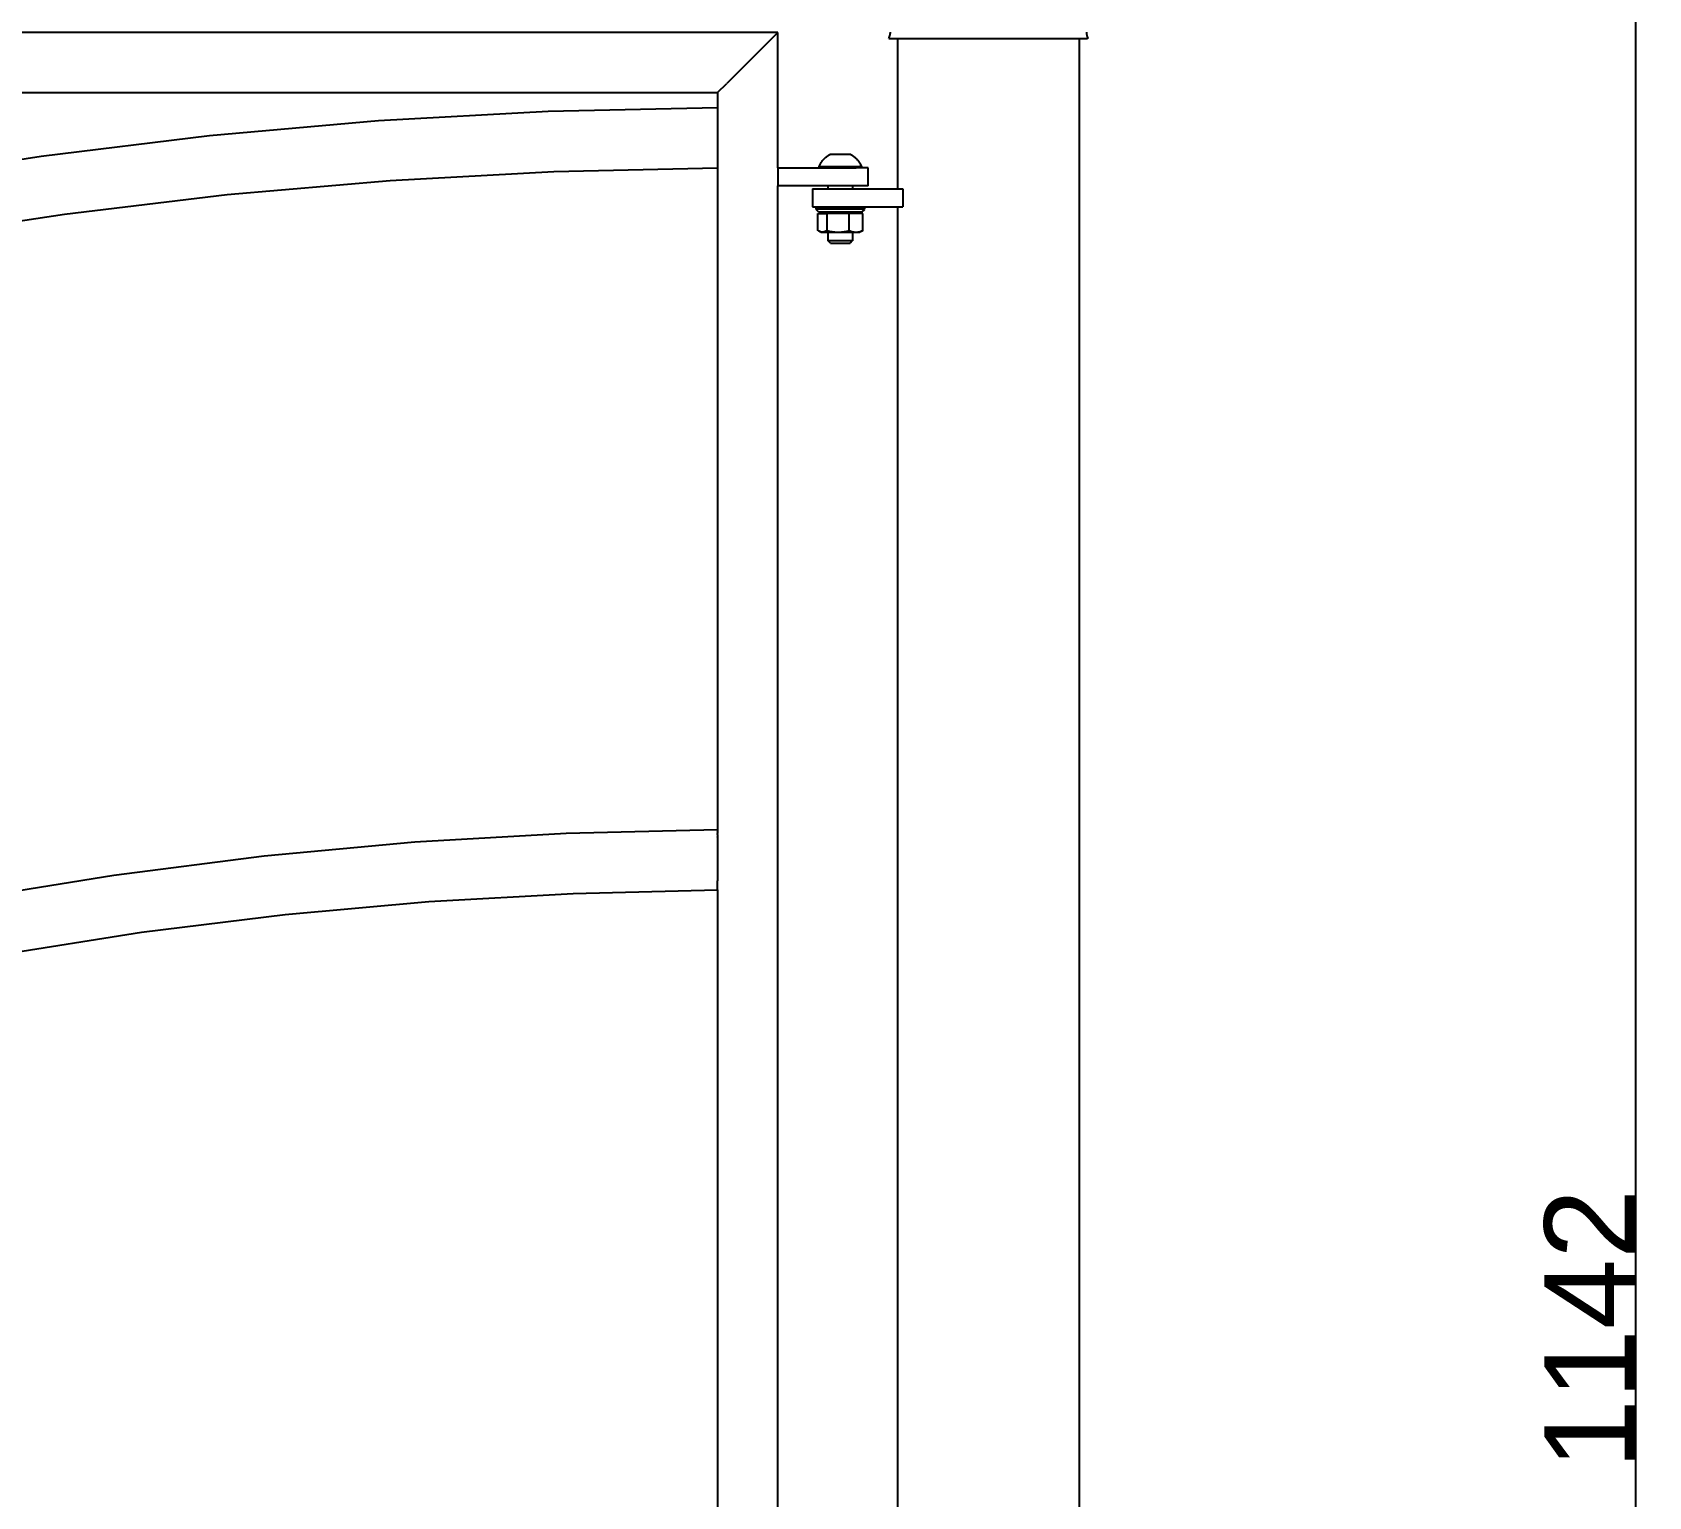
# Model space of a CAD drawing. Header units: millimetres. Extents: x -1576 to 3664, y -445 to 3215.
# Drawn here: x 2058 to 2595, y 2144 to 2631 of the extents above; entities that cross this region are included whole.
import ezdxf

# ---------------------------------------------------------------- set-up
doc = ezdxf.new("R2010")
doc.units = ezdxf.units.MM
doc.header["$MEASUREMENT"] = 0
doc.layers.add('Domyślny', color=7, linetype='Continuous', true_color=0x000000)
doc.layers.add('Utwórz2D linie widoczne', color=7, linetype='Continuous', true_color=0x000000)
doc.styles.add('Arial', font='arial.ttf')
doc.dimstyles.new('Domyślny', dxfattribs={"dimtxt": 30, "dimasz": 20, "dimexe": 0.5, "dimexo": 0.5, "dimgap": 0.25, "dimtad": 1, "dimtoh": 1, "dimdec": 0, "dimzin": 1, "dimdsep": 46, "dimtxsty": 'Arial', "dimcen": 0.5, "dimazin": 0, "dimtfac": 1, "dimtdec": 4, "dimtix": 1, "dimtmove": 1, "dimatfit": 3, "dimfxl": 0, "dimtolj": 1, "dimtzin": 1, "dimarcsym": 0})

# ---------------------------------------------------------------- blocks, each defined once
blk = doc.blocks.new('*D3')
at = {"layer": 'Defpoints', "color": 0}
for p in [(2441.15, 2771.05), (2441.15, 1629.05), (2591.11, 1629.05)]:
    blk.add_point(p, dxfattribs=at)
at = {"layer": 'Domyślny', "color": 0, "lineweight": -2}
for p, q in [((2441.65, 2771.05), (2591.61, 2771.05)), ((2591.11, 2751.05), (2591.11, 1649.05)), ((2441.65, 1629.05), (2591.61, 1629.05))]:
    blk.add_line(p, q, dxfattribs=at)
at = {"layer": 'Domyślny', "color": 0}
for points in [[(2594.45, 2751.05), (2587.78, 2751.05), (2591.11, 2771.05)], [(2587.78, 1649.05), (2594.45, 1649.05), (2591.11, 1629.05)]]:
    blk.add_solid(points, dxfattribs=at)
at = {"layer": 'Domyślny', "color": 0, "insert": (2575.8, 2200.05), "char_height": 30, "attachment_point": 5, "rotation": 90, "style": 'Arial'}
blk.add_mtext('\\A1;1142', dxfattribs=at)

msp = doc.modelspace()

# ---------------------------------------------------------------- linework, layer by layer
at = {"layer": 'Utwórz2D linie widoczne'}
for p, q in [((2306.01, 2631.05), (846.01, 2631.05)), ((2306.01, 2631.05), (846.01, 2631.05)), ((2303.01, 2628.05), (2289.01, 2614.05)), ((2303.01, 2628.05), (2306.01, 2631.05)), ((2306.01, 2586.05), (2306.01, 2631.05)), ((2306.01, 2586.05), (2306.01, 2631.04)), ((2342.93, 2629.05), (2343, 2629.21)), ((2342.93, 2629.05), (2342.93, 2629.05)), ((2342.93, 2629.05), (2342.93, 2629.05)), ((2342.93, 2629.05), (2342.94, 2629.05)), ((2342.94, 2629.05), (2342.99, 2629.05)), ((2342.99, 2629.05), (2343.21, 2629.05)), ((2343, 2629.21), (2343.07, 2629.38)), ((2343.07, 2629.38), (2343.13, 2629.55)), ((2343.13, 2629.55), (2343.19, 2629.73)), ((2343.19, 2629.73), (2343.24, 2629.88)), ((2343.21, 2629.05), (2344.28, 2629.05)), ((2343.24, 2629.88), (2343.29, 2630.03)), ((2343.29, 2630.03), (2343.33, 2630.19)), ((2343.33, 2630.19), (2343.36, 2630.35)), ((2343.36, 2630.35), (2343.38, 2630.43)), ((2343.38, 2630.43), (2343.39, 2630.5)), ((2343.39, 2630.5), (2343.4, 2630.58)), ((2343.4, 2630.58), (2343.41, 2630.66)), ((2343.41, 2630.66), (2343.42, 2630.74)), ((2343.42, 2630.74), (2343.43, 2630.82)), ((2343.43, 2631.04), (2343.43, 2631.1)), ((2343.43, 2630.98), (2343.43, 2631.04)), ((2343.43, 2630.9), (2343.43, 2630.98)), ((2343.43, 2630.82), (2343.43, 2630.9)), ((2344.28, 2629.05), (2349.75, 2629.05)), ((2345.85, 2629.05), (2345.85, 2579.05)), ((2349.75, 2629.05), (2375.54, 2629.05)), ((2375.54, 2629.05), (2400.9, 2629.05)), ((2400.9, 2629.05), (2408.86, 2629.05)), ((2406.15, 2629.05), (2406.15, 1773.05)), ((2408.57, 2631.1), (2408.57, 2631.04)), ((2408.57, 2631.04), (2408.57, 2630.98)), ((2408.57, 2630.98), (2408.58, 2630.9)), ((2408.58, 2630.9), (2408.58, 2630.82)), ((2408.58, 2630.82), (2408.59, 2630.74)), ((2408.59, 2630.74), (2408.6, 2630.66)), ((2408.6, 2630.66), (2408.61, 2630.58)), ((2408.61, 2630.58), (2408.62, 2630.5)), ((2408.62, 2630.5), (2408.63, 2630.43)), ((2408.63, 2630.43), (2408.65, 2630.35)), ((2408.65, 2630.35), (2408.68, 2630.19)), ((2408.68, 2630.19), (2408.72, 2630.03)), ((2408.72, 2630.03), (2408.77, 2629.88)), ((2408.77, 2629.88), (2408.81, 2629.73)), ((2408.81, 2629.73), (2408.87, 2629.55)), ((2409.03, 2629.05), (2408.86, 2629.05)), ((2408.87, 2629.55), (2408.94, 2629.38)), ((2408.94, 2629.38), (2409.01, 2629.21)), ((2409.01, 2629.21), (2409.08, 2629.05)), ((2409.07, 2629.05), (2409.03, 2629.05)), ((2409.08, 2629.05), (2409.07, 2629.05)), ((2409.08, 2629.05), (2409.08, 2629.05)), ((2409.08, 2629.05), (2409.08, 2629.05)), ((2409.08, 2629.05), (2409.08, 2629.05)), ((2409.08, 2629.05), (2409.08, 2629.05)), ((2409.08, 2629.05), (2409.08, 2629.05)), ((2409.08, 2629.05), (2409.08, 2629.05)), ((2286.01, 2611.05), (2289.01, 2614.05)), ((866.01, 2611.05), (2286.01, 2611.05)), ((2286.01, 2606.02), (2229.62, 2604.75)), ((2286.01, 2611.05), (2286.01, 2606.02)), ((2286.01, 2611.05), (2286.01, 2611.05)), ((2286.01, 2606.02), (2286.01, 2605.51)), ((2173.3, 2601.63), (2117.12, 2596.64)), ((2229.62, 2604.75), (2173.3, 2601.63)), ((2286.01, 2605.51), (2286.01, 2605.14)), ((2286.01, 2605.14), (2286.01, 2604.68)), ((2286.01, 2604.68), (2286.01, 2604.16)), ((2286.01, 2604.16), (2286.01, 2603.02)), ((2286.01, 2603.02), (2286.01, 2589.02)), ((2117.12, 2596.64), (2061.14, 2589.8)), ((2061.14, 2589.8), (2005.4, 2581.11)), ((2322, 2589.58), (2322.2, 2589.74)), ((2322.2, 2589.74), (2322.41, 2589.9)), ((2322.41, 2589.9), (2322.62, 2590.04)), ((2322.62, 2590.04), (2322.84, 2590.19)), ((2322.84, 2590.19), (2323.06, 2590.32)), ((2323.06, 2590.32), (2323.29, 2590.45)), ((2325.35, 2590.45), (2323.29, 2590.45)), ((2330.28, 2590.45), (2325.35, 2590.45)), ((2330.29, 2590.45), (2330.51, 2590.32)), ((2330.51, 2590.32), (2330.73, 2590.19)), ((2330.73, 2590.19), (2330.95, 2590.04)), ((2330.95, 2590.04), (2331.16, 2589.9)), ((2331.16, 2589.9), (2331.37, 2589.74)), ((2331.37, 2589.74), (2331.57, 2589.58)), ((2177.2, 2581.85), (2231.57, 2584.81)), ((2231.57, 2584.81), (2286.01, 2586.02)), ((2286.01, 2589.02), (2286.01, 2587.87)), ((2286.01, 2587.87), (2286.01, 2586.89)), ((2286.01, 2586.89), (2286.01, 2586.52)), ((2286.01, 2586.52), (2286.01, 2586.02)), ((2286.01, 2586.02), (2286.01, 2366.01)), ((2306.01, 2586.05), (2306.01, 2580.05)), ((2306.01, 2586.05), (2332.01, 2586.05)), ((2319.79, 2586.43), (2319.88, 2586.67)), ((2319.79, 2586.43), (2319.78, 2586.43)), ((2319.78, 2586.43), (2319.78, 2586.43)), ((2319.78, 2586.43), (2319.79, 2586.43)), ((2319.79, 2586.43), (2319.79, 2586.43)), ((2319.79, 2586.43), (2319.8, 2586.43)), ((2319.78, 2586.05), (2319.78, 2586.43)), ((2319.8, 2586.43), (2319.84, 2586.43)), ((2319.84, 2586.43), (2320.06, 2586.43)), ((2319.88, 2586.67), (2319.98, 2586.91)), ((2319.98, 2586.91), (2320.09, 2587.14)), ((2320.06, 2586.43), (2320.94, 2586.43)), ((2320.09, 2587.14), (2320.21, 2587.37)), ((2320.21, 2587.37), (2320.33, 2587.6)), ((2320.33, 2587.6), (2320.47, 2587.82)), ((2320.47, 2587.82), (2320.61, 2588.04)), ((2320.61, 2588.04), (2320.76, 2588.25)), ((2320.76, 2588.25), (2320.92, 2588.46)), ((2320.92, 2588.46), (2321.08, 2588.66)), ((2320.94, 2586.43), (2323.92, 2586.43)), ((2321.08, 2588.66), (2321.25, 2588.86)), ((2321.25, 2588.86), (2321.43, 2589.05)), ((2321.43, 2589.05), (2321.61, 2589.23)), ((2321.61, 2589.23), (2321.8, 2589.41)), ((2321.8, 2589.41), (2322, 2589.58)), ((2323.92, 2586.43), (2333.17, 2586.43)), ((2331.57, 2589.58), (2331.77, 2589.41)), ((2331.77, 2589.41), (2331.96, 2589.23)), ((2331.96, 2589.23), (2332.14, 2589.05)), ((2336.01, 2586.05), (2332.01, 2586.05)), ((2332.14, 2589.05), (2332.32, 2588.86)), ((2332.32, 2588.86), (2332.49, 2588.66)), ((2332.49, 2588.66), (2332.65, 2588.46)), ((2332.65, 2588.46), (2332.81, 2588.25)), ((2332.81, 2588.25), (2332.96, 2588.04)), ((2332.96, 2588.04), (2333.1, 2587.82)), ((2333.1, 2587.82), (2333.24, 2587.6)), ((2333.62, 2586.43), (2333.17, 2586.43)), ((2333.24, 2587.6), (2333.36, 2587.37)), ((2333.36, 2587.37), (2333.48, 2587.14)), ((2333.48, 2587.14), (2333.59, 2586.91)), ((2333.59, 2586.91), (2333.69, 2586.67)), ((2333.75, 2586.43), (2333.62, 2586.43)), ((2333.69, 2586.67), (2333.78, 2586.43)), ((2333.78, 2586.43), (2333.75, 2586.43)), ((2333.78, 2586.43), (2333.78, 2586.43)), ((2333.78, 2586.43), (2333.78, 2586.43)), ((2333.78, 2586.43), (2333.78, 2586.43)), ((2333.78, 2586.43), (2333.78, 2586.43)), ((2333.78, 2586.43), (2333.78, 2586.43)), ((2333.78, 2586.43), (2333.78, 2586.43)), ((2333.78, 2586.43), (2333.78, 2586.05)), ((2336.01, 2580.05), (2336.01, 2586.05)), ((2122.95, 2577.14), (2177.2, 2581.85)), ((2332.01, 2580.05), (2306.01, 2580.05)), ((2306.01, 1876.05), (2306.01, 2580.05)), ((2317.56, 2579.05), (2317.56, 2573.05)), ((2317.56, 2579.05), (2321.56, 2579.05)), ((2321.56, 2579.05), (2347.56, 2579.05)), ((2322.79, 2579.05), (2322.79, 2580.05)), ((2330.79, 2580.05), (2330.79, 2579.05)), ((2336.01, 2580.05), (2332.01, 2580.05)), ((2347.56, 2579.05), (2347.56, 2573.05)), ((2068.88, 2570.68), (2122.95, 2577.14)), ((2015.05, 2562.47), (2068.88, 2570.68)), ((2317.56, 2573.05), (2321.56, 2573.05)), ((2318.79, 2572.25), (2318.79, 2573.05)), ((2319.38, 2572.25), (2318.79, 2572.25)), ((2319.59, 2571.45), (2318.79, 2572.24)), ((2319.33, 2565.23), (2319.33, 2570.85)), ((2319.33, 2570.85), (2320.74, 2570.85)), ((2334.79, 2572.25), (2319.38, 2572.25)), ((2319.59, 2571.45), (2319.59, 2571.45)), ((2319.59, 2571.45), (2319.59, 2571.45)), ((2319.59, 2571.45), (2319.59, 2571.45)), ((2319.59, 2571.45), (2319.59, 2571.45)), ((2319.59, 2571.45), (2319.59, 2571.45)), ((2319.59, 2571.45), (2319.59, 2571.45)), ((2319.59, 2571.45), (2319.61, 2571.45)), ((2319.61, 2571.45), (2319.72, 2571.45)), ((2319.72, 2571.45), (2320.12, 2571.45)), ((2320.12, 2571.45), (2333.98, 2571.45)), ((2320.29, 2570.85), (2320.29, 2571.45)), ((2320.83, 2570.85), (2322.33, 2570.85)), ((2321.56, 2573.05), (2347.56, 2573.05)), ((2322.33, 2570.85), (2322.33, 2565.23)), ((2326.06, 2570.85), (2322.33, 2570.85)), ((2329.78, 2570.85), (2326.06, 2570.85)), ((2329.78, 2565.23), (2329.78, 2570.85)), ((2332.01, 2570.85), (2329.78, 2570.85)), ((2334.24, 2570.85), (2332.01, 2570.85)), ((2333.29, 2571.45), (2333.29, 2570.85)), ((2334.78, 2572.24), (2333.99, 2571.45)), ((2334.24, 2565.23), (2334.24, 2570.85)), ((2334.78, 2572.25), (2334.79, 2572.25)), ((2334.79, 2573.05), (2334.79, 2572.25)), ((2334.79, 2572.25), (2334.79, 2572.25)), ((2345.85, 2573.05), (2345.85, 1869.05)), ((2319.39, 2565.17), (2319.33, 2565.23)), ((2319.46, 2565.12), (2319.39, 2565.17)), ((2319.53, 2565.07), (2319.46, 2565.12)), ((2319.61, 2565.03), (2319.53, 2565.07)), ((2319.68, 2564.98), (2319.61, 2565.03)), ((2319.76, 2564.94), (2319.68, 2564.98)), ((2319.83, 2564.9), (2319.76, 2564.94)), ((2320.29, 2564.65), (2319.78, 2564.93)), ((2319.91, 2564.87), (2319.83, 2564.9)), ((2319.99, 2564.83), (2319.91, 2564.87)), ((2320.07, 2564.8), (2319.99, 2564.83)), ((2320.15, 2564.77), (2320.07, 2564.8)), ((2320.23, 2564.75), (2320.15, 2564.77)), ((2320.32, 2564.72), (2320.23, 2564.75)), ((2320.29, 2564.65), (2320.29, 2564.65)), ((2320.29, 2564.65), (2320.29, 2564.65)), ((2320.29, 2564.65), (2320.29, 2564.65)), ((2320.29, 2564.65), (2320.29, 2564.65)), ((2320.29, 2564.65), (2320.29, 2564.65)), ((2320.29, 2564.65), (2320.29, 2564.65)), ((2320.29, 2564.65), (2320.31, 2564.65)), ((2320.31, 2564.65), (2320.42, 2564.65)), ((2320.4, 2564.7), (2320.32, 2564.72)), ((2320.49, 2564.69), (2320.4, 2564.7)), ((2320.42, 2564.65), (2320.83, 2564.65)), ((2320.57, 2564.67), (2320.49, 2564.69)), ((2320.66, 2564.66), (2320.57, 2564.67)), ((2320.74, 2564.65), (2320.66, 2564.66)), ((2320.83, 2564.65), (2320.74, 2564.65)), ((2320.91, 2564.65), (2320.83, 2564.65)), ((2320.83, 2564.65), (2325.91, 2564.65)), ((2321, 2564.66), (2320.91, 2564.65)), ((2321.08, 2564.67), (2321, 2564.66)), ((2321.17, 2564.69), (2321.08, 2564.67)), ((2321.25, 2564.7), (2321.17, 2564.69)), ((2321.34, 2564.72), (2321.25, 2564.7)), ((2321.42, 2564.75), (2321.34, 2564.72)), ((2321.5, 2564.77), (2321.42, 2564.75)), ((2321.58, 2564.8), (2321.5, 2564.77)), ((2321.66, 2564.83), (2321.58, 2564.8)), ((2321.74, 2564.87), (2321.66, 2564.83)), ((2321.82, 2564.9), (2321.74, 2564.87)), ((2321.9, 2564.94), (2321.82, 2564.9)), ((2321.97, 2564.98), (2321.9, 2564.94)), ((2322.05, 2565.03), (2321.97, 2564.98)), ((2322.12, 2565.07), (2322.05, 2565.03)), ((2322.19, 2565.12), (2322.12, 2565.07)), ((2322.26, 2565.17), (2322.19, 2565.12)), ((2322.33, 2565.23), (2322.26, 2565.17)), ((2322.33, 2565.23), (2322.73, 2565.11)), ((2322.73, 2565.11), (2323.14, 2565)), ((2322.79, 2561.74), (2322.79, 2564.65)), ((2323.14, 2565), (2323.55, 2564.91)), ((2323.55, 2564.91), (2323.96, 2564.84)), ((2323.96, 2564.84), (2324.38, 2564.77)), ((2324.38, 2564.77), (2324.8, 2564.72)), ((2324.8, 2564.72), (2325.21, 2564.68)), ((2325.21, 2564.68), (2325.63, 2564.66)), ((2325.63, 2564.66), (2326.06, 2564.65)), ((2326.06, 2564.65), (2326.48, 2564.66)), ((2326.22, 2564.65), (2332.01, 2564.65)), ((2326.48, 2564.66), (2326.9, 2564.68)), ((2326.9, 2564.68), (2327.31, 2564.72)), ((2327.31, 2564.72), (2327.73, 2564.77)), ((2327.73, 2564.77), (2328.15, 2564.84)), ((2328.15, 2564.84), (2328.56, 2564.91)), ((2328.56, 2564.91), (2328.97, 2565)), ((2328.97, 2565), (2329.38, 2565.11)), ((2329.38, 2565.11), (2329.78, 2565.23)), ((2329.78, 2565.23), (2329.93, 2565.15)), ((2329.93, 2565.15), (2330.08, 2565.08)), ((2330.08, 2565.08), (2330.24, 2565.02)), ((2330.24, 2565.02), (2330.39, 2564.96)), ((2330.39, 2564.96), (2330.55, 2564.9)), ((2330.55, 2564.9), (2330.71, 2564.85)), ((2330.71, 2564.85), (2330.87, 2564.81)), ((2330.79, 2564.65), (2330.79, 2561.74)), ((2330.87, 2564.81), (2331.03, 2564.77)), ((2331.03, 2564.77), (2331.19, 2564.73)), ((2331.19, 2564.73), (2331.35, 2564.71)), ((2331.35, 2564.71), (2331.52, 2564.68)), ((2331.52, 2564.68), (2331.68, 2564.66)), ((2331.68, 2564.66), (2331.85, 2564.65)), ((2331.85, 2564.65), (2332.01, 2564.65)), ((2332.01, 2564.65), (2332.18, 2564.65)), ((2332.02, 2564.65), (2333.28, 2564.65)), ((2332.18, 2564.65), (2332.35, 2564.66)), ((2332.35, 2564.66), (2332.51, 2564.68)), ((2332.51, 2564.68), (2332.67, 2564.71)), ((2332.67, 2564.71), (2332.84, 2564.73)), ((2332.84, 2564.73), (2333, 2564.77)), ((2333, 2564.77), (2333.16, 2564.81)), ((2333.16, 2564.81), (2333.32, 2564.85)), ((2333.88, 2564.99), (2333.29, 2564.65)), ((2333.32, 2564.85), (2333.48, 2564.9)), ((2333.48, 2564.9), (2333.64, 2564.96)), ((2333.64, 2564.96), (2333.79, 2565.02)), ((2333.79, 2565.02), (2333.94, 2565.08)), ((2334, 2565.06), (2333.88, 2564.99)), ((2333.94, 2565.08), (2334.09, 2565.15)), ((2334.12, 2565.14), (2334, 2565.06)), ((2334.09, 2565.15), (2334.24, 2565.23)), ((2334.24, 2565.23), (2334.12, 2565.14)), ((2330.43, 2561.74), (2322.79, 2561.74)), ((2323.48, 2561.05), (2322.79, 2561.73)), ((2323.48, 2561.05), (2329.8, 2561.05)), ((2329.8, 2561.05), (2330.02, 2561.05)), ((2330.02, 2561.05), (2330.08, 2561.05)), ((2330.08, 2561.05), (2330.09, 2561.05)), ((2330.78, 2561.73), (2330.09, 2561.05)), ((2330.09, 2561.05), (2330.09, 2561.05)), ((2330.09, 2561.05), (2330.09, 2561.05)), ((2330.09, 2561.05), (2330.09, 2561.05)), ((2330.09, 2561.05), (2330.09, 2561.05)), ((2330.09, 2561.05), (2330.09, 2561.05)), ((2330.09, 2561.05), (2330.09, 2561.05)), ((2330.78, 2561.74), (2330.43, 2561.74)), ((2235.66, 2364.8), (2185.38, 2361.87)), ((2286.01, 2366.01), (2235.66, 2364.8)), ((2286.01, 2366.01), (2286.01, 2365.38)), ((2286.01, 2365.23), (2286.01, 2365.38)), ((2286.01, 2365.23), (2286.01, 2364.74)), ((2286.01, 2364.68), (2286.01, 2364.74)), ((2286.01, 2364.55), (2286.01, 2364.68)), ((2286.01, 2364.68), (2286.01, 2364.68)), ((2286.01, 2364.43), (2286.01, 2364.55)), ((2286.01, 2364.55), (2286.01, 2364.55)), ((2286.01, 2364.43), (2286.01, 2363.75)), ((2185.38, 2361.87), (2135.23, 2357.2)), ((2286.01, 2363.74), (2286.01, 2363.75)), ((2286.01, 2363.74), (2286.01, 2363.72)), ((2286.01, 2363.59), (2286.01, 2363.72)), ((2286.01, 2363.59), (2286.01, 2363.01)), ((2286.01, 2363.01), (2286.01, 2349.01)), ((2135.23, 2357.2), (2085.27, 2350.82)), ((2085.27, 2350.82), (2035.56, 2342.73)), ((2286.01, 2346.01), (2286.01, 2349.01)), ((2190.05, 2342.16), (2238, 2344.88)), ((2238, 2344.88), (2286.01, 2346.01)), ((2286.01, 2346.01), (2286.01, 1831.05)), ((2094.55, 2331.94), (2142.21, 2337.84)), ((2142.21, 2337.84), (2190.05, 2342.16)), ((2047.11, 2324.46), (2094.55, 2331.94))]:
    msp.add_line(p, q, dxfattribs=at)

# ---------------------------------------------------------------- dimensions: what is measured, and where the dimension line sits
at = {"layer": 'Domyślny'}
dim = msp.add_aligned_dim(p1=(2441.15, 2771.05), p2=(2441.15, 1629.05), distance=149.96, dimstyle='Domyślny', dxfattribs=at)
dim.commit()
dim.dimension.update_dxf_attribs({"geometry": '*D3', "text_midpoint": (2575.8, 2200.05)})

doc.saveas('drawing.dxf')
